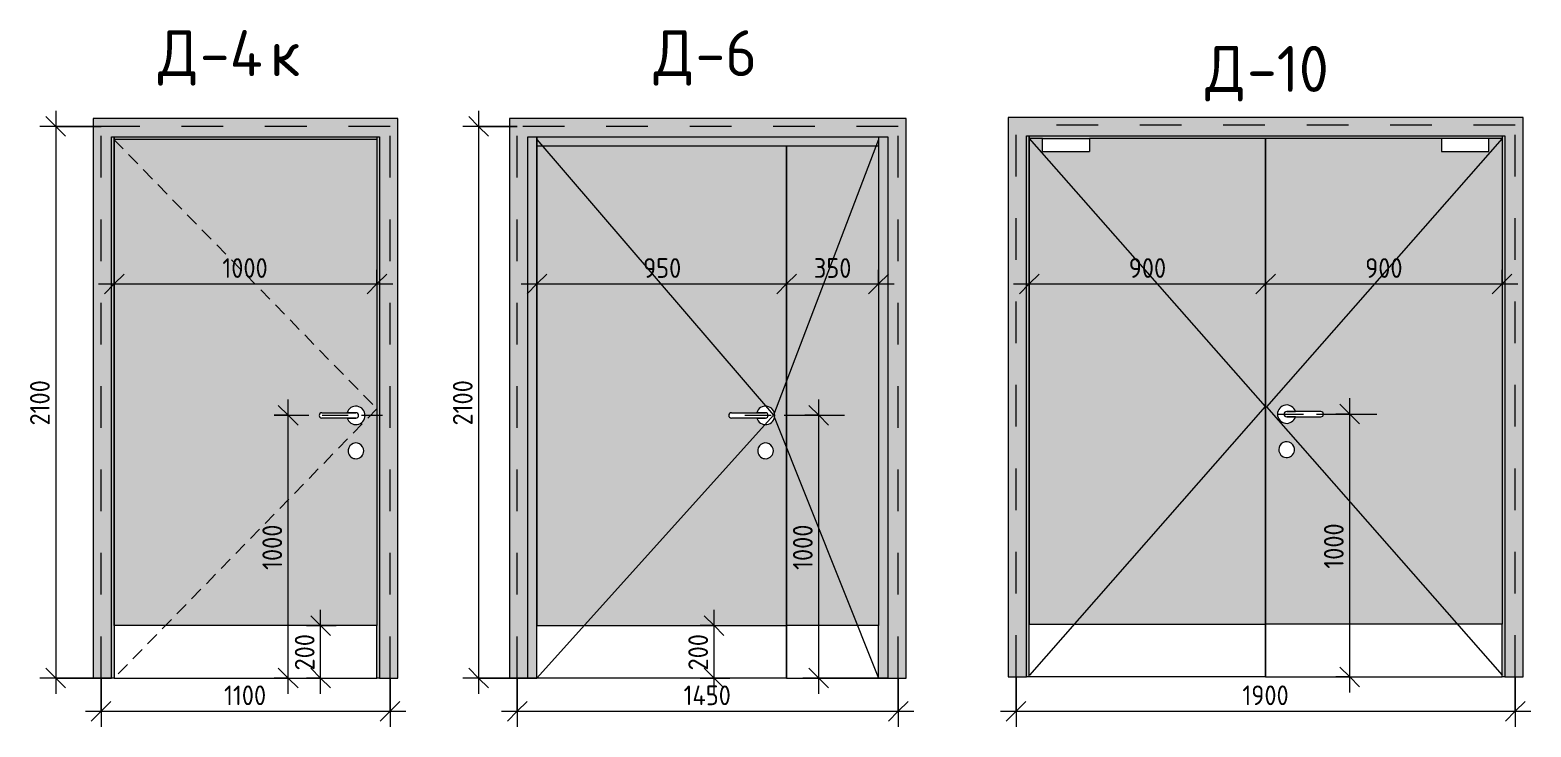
# Model space of a CAD drawing. Header units: millimetres. Extents: x 4250 to 28330, y 3821 to 7744.
# Drawn here: x 9908 to 15622, y 4483 to 7136 of the extents above; entities that cross this region are included whole.
import ezdxf

# ---------------------------------------------------------------- set-up
doc = ezdxf.new("R2010")
doc.units = ezdxf.units.MM
for name, pattern in [('200_ШТРИХ__ш1_п0_6_', [80, 50, -30]), ('ADSK_Штрих_ш2 п1', [150, 100, -50]), ('Штрих', [317.5, 158.75, -158.75])]:
    doc.linetypes.add(name, pattern=pattern)
for name, color, linetype, lineweight in [('A-ANNO-DIMS', 7, 'Continuous', 9), ('A-ANNO-DIMS-50', 7, 'Continuous', 9), ('A-DETL', 7, 'Continuous', 9), ('A-DETL-1', 7, 'ADSK_Штрих_ш2 п1', 9), ('A-DOOR', 7, 'Continuous', 9), ('A-DOOR-1', 7, 'Штрих', 9), ('A-DOOR-2', 7, '200_ШТРИХ__ш1_п0_6_', 9), ('A-DOOR-FRAM', 7, 'Continuous', 9)]:
    doc.layers.add(name, color=color, linetype=linetype, lineweight=lineweight)
doc.layers.add('G-ANNO-TEXT-1', color=7, linetype='Continuous', lineweight=9, true_color=0x3c3c3c)
doc.styles.add('GOST Common', font='GOST_Common.ttf', dxfattribs={"height": 175})
doc.styles.add('ISOCPEUR', font='isocpeur.ttf', dxfattribs={"width": 0.9, "height": 75})
doc.dimstyles.new('ISO-1_5', dxfattribs={"dimscale": 304.8, "dimtxt": 74.698588, "dimasz": 0.246063, "dimexe": 0.19685, "dimexo": 0, "dimgap": 0, "dimtad": 1, "dimdec": 0, "dimrnd": 10, "dimzin": 0, "dimdsep": 46, "dimtxsty": 'ISOCPEUR', "dimblk1": 'OBLIQUE', "dimblk2": 'OBLIQUE', "dimsah": 1, "dimcen": 0.09, "dimdle": 0.19685, "dimazin": 0, "dimtfac": 1, "dimtdec": 4, "dimtix": 1, "dimtmove": 0, "dimatfit": 3, "dimfxl": 1, "dimtvp": 1, "dimtolj": 1, "dimtzin": 0, "dimarcsym": 2})

# ---------------------------------------------------------------- blocks, each defined once
blk = doc.blocks.new('Family - ___-32371886-_Двери_ 2 этаж 12-23')
at = {"layer": 'A-DOOR'}
blk.add_hatch(color=256, dxfattribs=at).paths.add_polyline_path([(14430.8, 4873.4), (14612, 4873.4), (14612, 6723.4), (13942, 6723.4), (13942, 6673.4), (13762, 6673.4), (13762, 6723.4), (13712, 6723.4), (13712, 4873.4)])
h = blk.add_hatch(color=256, dxfattribs=at)
h.paths.add_polyline_path([(15462, 4873.4), (15512, 4873.4), (15512, 6723.4), (15462, 6723.4), (15462, 6673.4), (15282, 6673.4), (15282, 6723.4), (14612, 6723.4), (14612, 4873.4), (15282, 4873.4)])
h.paths.add_polyline_path([(14689.9, 5508.4), (14682.6, 5509.9), (14675.8, 5513.1), (14670.1, 5517.9), (14665.7, 5524), (14663, 5530.9), (14662, 5538.4), (14663, 5545.9), (14665.8, 5552.9), (14670.2, 5559), (14676.1, 5563.8), (14682.9, 5567), (14690.4, 5568.3), (14697.9, 5567.8), (14705.1, 5565.4), (14711.4, 5561.3), (14716.5, 5555.7), (14720.1, 5549), (14721.9, 5541.7), (14721.7, 5534.1), (14719.8, 5526.9), (14716.1, 5520.4), (14710.9, 5515), (14704.5, 5511.1), (14697.4, 5508.8)])
h.paths.add_polyline_path([(14691.5, 5638.4), (14682.5, 5639.7), (14674.2, 5643.2), (14667.1, 5648.8), (14661.6, 5656), (14658.2, 5664.4), (14657, 5673.4), (14658.2, 5682.3), (14661.8, 5690.9), (14668.1, 5698.7), (14674.2, 5703.5), (14682.5, 5707.1), (14692, 5708.3), (14700.5, 5707.3), (14708.9, 5704), (14716.2, 5698.7), (14721.9, 5691.6), (14725.6, 5683.4), (14824.6, 5683), (14827, 5682), (14829.1, 5680.4), (14830.7, 5678.4), (14831.7, 5676), (14832, 5673.4), (14831.7, 5670.8), (14830.7, 5668.4), (14829.1, 5666.3), (14827, 5664.7), (14824.6, 5663.7), (14822, 5663.4), (14725.6, 5663.4), (14721.9, 5655.1), (14716.2, 5648.1), (14708, 5642.3), (14700.5, 5639.4), (14692, 5638.4)])
at = {"layer": 'A-DOOR-FRAM'}
for points in [[(13691.5, 4673.4), (13702, 4673.4), (13702, 6733.4), (15522, 6733.4), (15522, 4673.4), (15592, 4673.4), (15592, 6803.4), (13632, 6803.4), (13632, 4673.4)], [(13712, 4673.4), (13712, 6733.4), (13702, 6733.4), (13702, 4673.4)], [(14612, 6723.4), (15512, 6723.4), (15512, 6733.4), (13712, 6733.4), (13712, 6723.4), (13942, 6723.4)], [(15522, 4673.4), (15522, 6733.4), (15512, 6733.4), (15512, 4673.4)]]:
    blk.add_hatch(color=256, dxfattribs=at).paths.add_polyline_path(points)
at = {"layer": 'A-DOOR'}
for p, q in [((13762, 6723.4), (13712, 6723.4)), ((13712, 4873.4), (13712, 6723.4)), ((13762, 6723.4), (13942, 6723.4)), ((13762, 6673.4), (13762, 6723.4)), ((14612, 6723.4), (13942, 6723.4)), ((13942, 6723.4), (13942, 6673.4)), ((14612, 6723.4), (14612, 4873.4)), ((15282, 6723.4), (14612, 6723.4)), ((14612, 4873.4), (14612, 6723.4)), ((15462, 6723.4), (15282, 6723.4)), ((15282, 6723.4), (15282, 6673.4)), ((15512, 6723.4), (15462, 6723.4)), ((15462, 6673.4), (15462, 6723.4)), ((15512, 6723.4), (15512, 4873.4)), ((13762, 6673.4), (13942, 6673.4)), ((15282, 6673.4), (15462, 6673.4)), ((14822, 5683.4), (14692, 5683.4)), ((14692, 5683.4), (14725.6, 5683.4)), ((14692, 5663.4), (14822, 5663.4)), ((14725.6, 5663.4), (14692, 5663.4)), ((13712, 4873.4), (14612, 4873.4)), ((13712, 4673.4), (13712, 4873.4)), ((14612, 4673.4), (14612, 4873.4)), ((15512, 4873.4), (14612, 4873.4)), ((14612, 4873.4), (14612, 4673.4)), ((15512, 4673.4), (15512, 4873.4)), ((14612, 4673.4), (13712, 4673.4)), ((14612, 4673.4), (15512, 4673.4))]:
    blk.add_line(p, q, dxfattribs=at)
for centre, radius, start, end in [((14692, 5673.4), 35, 16.6015, 180), ((14692, 5673.4), 35, 180, 343.3985), ((14692, 5673.4), 10, 90, 270), ((14692, 5673.4), 10, 90, 270), ((14822, 5673.4), 10, 270, 90), ((14692, 5538.4), 30, 351.8301, 180), ((14692, 5538.4), 30, 180, 351.8301)]:
    blk.add_arc(centre, radius, start, end, dxfattribs=at)
at = {"layer": 'A-DOOR-1'}
for p, q in [((15562, 6773.4), (13662, 6773.4)), ((13662, 4673.4), (13662, 6773.4)), ((15562, 6773.4), (13662, 6773.4)), ((13662, 4673.4), (13662, 6773.4)), ((15562, 4673.4), (15562, 6773.4)), ((15562, 4673.4), (15562, 6773.4))]:
    blk.add_line(p, q, dxfattribs=at)
at = {"layer": 'A-DOOR-FRAM'}
for p, q in [((15592, 6803.4), (13632, 6803.4)), ((13632, 6803.4), (13632, 4673.4)), ((15592, 4673.4), (15592, 6803.4)), ((13702, 4673.4), (13702, 6733.4)), ((13702, 6733.4), (15522, 6733.4)), ((13712, 6723.4), (13712, 6733.4)), ((13712, 6733.4), (13712, 4873.4)), ((13762, 6723.4), (13712, 6723.4)), ((15282, 6723.4), (13942, 6723.4)), ((15512, 6723.4), (15462, 6723.4)), ((15512, 6733.4), (15512, 6723.4)), ((15512, 6733.4), (15512, 4873.4)), ((15522, 6733.4), (15522, 4673.4)), ((13632, 4673.4), (13702, 4673.4)), ((13712, 4673.4), (13702, 4673.4)), ((15522, 4673.4), (15512, 4673.4)), ((15522, 4673.4), (15592, 4673.4))]:
    blk.add_line(p, q, dxfattribs=at)
blk = doc.blocks.new('Family - ___-32407517-_Двери_ 2 этаж 12-23')
at = {"layer": 'A-DOOR'}
h = blk.add_hatch(color=256, dxfattribs=at)
h.paths.add_polyline_path([(11228.9, 4868.8), (11228.9, 6718.8), (10228.9, 6718.8), (10228.9, 4868.8), (10734.4, 4868.8)])
h.paths.add_polyline_path([(11151, 5503.9), (11143.5, 5504.3), (11136.4, 5506.5), (11129.5, 5511), (11124.8, 5515.8), (11120.8, 5523.5), (11119.2, 5529.5), (11119.2, 5537.6), (11120.8, 5544.4), (11124.8, 5551.6), (11129.5, 5556.7), (11135.8, 5560.8), (11143, 5563.2), (11150.5, 5563.7), (11157.9, 5562.4), (11164.8, 5559.2), (11170.6, 5554.4), (11175.1, 5548.3), (11177.9, 5541.3), (11178.9, 5533.8), (11177.9, 5526.3), (11175.2, 5519.4), (11170.8, 5513.3), (11165.1, 5508.5), (11158.3, 5505.3), (11153, 5504.3)])
h.paths.add_polyline_path([(11149.4, 5633.8), (11140.4, 5634.8), (11132, 5638.1), (11124.7, 5643.5), (11119, 5650.5), (11115.3, 5658.8), (11016.3, 5659.1), (11013.9, 5660.1), (11011.8, 5661.7), (11010.2, 5663.8), (11009.2, 5666.2), (11008.9, 5668.8), (11009.2, 5671.4), (11010.2, 5673.8), (11011.8, 5675.9), (11013.9, 5677.4), (11016.3, 5678.4), (11018.9, 5678.8), (11115.3, 5678.8), (11119, 5687.1), (11124.7, 5694.1), (11132, 5699.4), (11140.4, 5702.7), (11151.4, 5703.5), (11158.3, 5702.5), (11166.7, 5698.9), (11173.9, 5693.3), (11179.3, 5686.1), (11182.7, 5677.8), (11183.9, 5668.8), (11182.7, 5659.8), (11179.3, 5651.4), (11173.8, 5644.2), (11166.7, 5638.7), (11157.5, 5635), (11150.3, 5633.9)])
at = {"layer": 'A-DOOR-FRAM'}
for points in [[(11308.9, 4668.8), (11308.9, 6798.8), (10148.9, 6798.8), (10148.9, 4668.8), (10218.9, 4668.8), (10218.9, 6728.8), (11238.9, 6728.8), (11238.9, 4668.8)], [(10228.9, 4668.8), (10228.9, 6728.8), (10218.9, 6728.8), (10218.9, 4668.8)], [(11228.9, 6718.8), (11228.9, 6728.8), (10228.9, 6728.8), (10228.9, 6718.8), (10734.4, 6718.8)], [(11228.9, 4668.8), (11238.9, 4668.8), (11238.9, 6728.8), (11228.9, 6728.8), (11228.9, 4868.8)]]:
    blk.add_hatch(color=256, dxfattribs=at).paths.add_polyline_path(points)
at = {"layer": 'A-DOOR'}
for p, q in [((11228.9, 6718.8), (10228.9, 6718.8)), ((10228.9, 4868.8), (10228.9, 6718.8)), ((11228.9, 6718.8), (11228.9, 4868.8)), ((11018.9, 5678.8), (11148.9, 5678.8)), ((11148.9, 5658.8), (11018.9, 5658.8)), ((11148.9, 5678.8), (11115.3, 5678.8)), ((11115.3, 5658.8), (11148.9, 5658.8)), ((11228.9, 4868.8), (10228.9, 4868.8)), ((10228.9, 4868.8), (10228.9, 4668.8)), ((11228.9, 4668.8), (11228.9, 4868.8)), ((10228.9, 4668.8), (11228.9, 4668.8))]:
    blk.add_line(p, q, dxfattribs=at)
for centre, radius, start, end in [((11018.9, 5668.8), 10, 90, 270), ((11148.9, 5668.8), 35, 0, 163.3985), ((11148.9, 5668.8), 35, 196.6015, 0), ((11148.9, 5668.8), 10, 270, 90), ((11148.9, 5668.8), 10, 270, 90), ((11148.9, 5533.8), 30, 0, 188.1699), ((11148.9, 5533.8), 30, 188.1699, 0)]:
    blk.add_arc(centre, radius, start, end, dxfattribs=at)
at = {"layer": 'A-DOOR-1'}
for p, q in [((11278.9, 6768.8), (10178.9, 6768.8)), ((10178.9, 4668.8), (10178.9, 6768.8)), ((11278.9, 6768.8), (10178.9, 6768.8)), ((10178.9, 4668.8), (10178.9, 6768.8)), ((11278.9, 4668.8), (11278.9, 6768.8)), ((11278.9, 4668.8), (11278.9, 6768.8))]:
    blk.add_line(p, q, dxfattribs=at)
at = {"layer": 'A-DOOR-2'}
for p, q in [((10227.5, 6718.8), (11228.9, 5693.8)), ((11228.9, 5693.8), (10228.9, 4668.8))]:
    blk.add_line(p, q, dxfattribs=at)
at = {"layer": 'A-DOOR-FRAM'}
for p, q in [((11308.9, 6798.8), (10148.9, 6798.8)), ((10148.9, 6798.8), (10148.9, 4668.8)), ((11308.9, 4668.8), (11308.9, 6798.8)), ((10218.9, 4668.8), (10218.9, 6728.8)), ((10218.9, 6728.8), (11238.9, 6728.8)), ((10228.9, 6718.8), (10228.9, 6728.8)), ((10228.9, 6728.8), (10228.9, 4868.8)), ((11228.9, 6718.8), (10228.9, 6718.8)), ((11228.9, 6728.8), (11228.9, 6718.8)), ((11228.9, 6728.8), (11228.9, 4868.8)), ((11238.9, 6728.8), (11238.9, 4668.8)), ((10148.9, 4668.8), (10218.9, 4668.8)), ((10228.9, 4668.8), (10218.9, 4668.8)), ((11238.9, 4668.8), (11228.9, 4668.8)), ((11238.9, 4668.8), (11308.9, 4668.8))]:
    blk.add_line(p, q, dxfattribs=at)
blk = doc.blocks.new('Family - ___-32408647-_Двери_ 2 этаж 12-23')
at = {"layer": 'A-DOOR'}
h = blk.add_hatch(color=256, dxfattribs=at)
h.paths.add_polyline_path([(12788.2, 4868.8), (12788.2, 6693.8), (11838.2, 6693.8), (11838.2, 4868.8), (12213, 4868.8)])
h.paths.add_polyline_path([(12710.3, 5503.9), (12702.8, 5504.3), (12695.7, 5506.5), (12688.8, 5511), (12684.1, 5515.8), (12680.1, 5523.5), (12678.5, 5529.5), (12678.5, 5537.6), (12680.1, 5544.4), (12684.1, 5551.6), (12688.8, 5556.7), (12695.1, 5560.8), (12702.3, 5563.2), (12709.8, 5563.7), (12717.2, 5562.4), (12724.1, 5559.2), (12730, 5554.4), (12734.4, 5548.3), (12737.2, 5541.3), (12738.2, 5533.8), (12737.2, 5526.3), (12734.5, 5519.4), (12730.1, 5513.3), (12724.4, 5508.5), (12717.6, 5505.3), (12712.3, 5504.3)])
h.paths.add_polyline_path([(12708.7, 5633.8), (12699.7, 5634.8), (12691.3, 5638.1), (12684, 5643.5), (12678.3, 5650.5), (12674.6, 5658.8), (12575.6, 5659.1), (12573.2, 5660.1), (12571.1, 5661.7), (12569.5, 5663.8), (12568.5, 5666.2), (12568.2, 5668.8), (12568.5, 5671.4), (12569.5, 5673.8), (12571.1, 5675.9), (12573.2, 5677.4), (12575.6, 5678.4), (12582.6, 5678.8), (12674.6, 5678.8), (12678.3, 5687.1), (12684, 5694.1), (12691.3, 5699.4), (12699.7, 5702.7), (12710.8, 5703.5), (12717.6, 5702.5), (12726, 5698.9), (12733.2, 5693.3), (12738.6, 5686.1), (12742, 5677.8), (12743.2, 5668.8), (12742, 5659.8), (12738.6, 5651.4), (12733.1, 5644.2), (12726, 5638.7), (12715.8, 5634.8), (12710.8, 5634.1)])
blk.add_hatch(color=256, dxfattribs=at).paths.add_polyline_path([(12952.2, 4868.8), (13138.2, 4868.8), (13138.2, 6693.8), (12788.2, 6693.8), (12788.2, 4868.8)])
at = {"layer": 'A-DOOR-FRAM'}
for points in [[(13213.2, 4668.8), (13243.2, 4668.8), (13243.2, 6798.8), (11733.2, 6798.8), (11733.2, 4668.8), (11803.2, 4668.8), (11803.2, 6728.8), (13173.2, 6728.8), (13173.2, 4668.8)], [(11838.2, 4668.8), (11838.2, 6728.8), (11803.2, 6728.8), (11803.2, 4668.8)], [(13138.2, 6693.8), (13138.2, 6728.8), (11838.2, 6728.8), (11838.2, 6693.8), (12788.2, 6693.8)], [(13173.2, 4668.8), (13173.2, 6728.8), (13138.2, 6728.8), (13138.2, 4668.8)]]:
    blk.add_hatch(color=256, dxfattribs=at).paths.add_polyline_path(points)
at = {"layer": 'A-DOOR'}
for p, q in [((12788.2, 6693.8), (11838.2, 6693.8)), ((11838.2, 4868.8), (11838.2, 6693.8)), ((12788.2, 6693.8), (12788.2, 4868.8)), ((13138.2, 6693.8), (12788.2, 6693.8)), ((12788.2, 4868.8), (12788.2, 6693.8)), ((13138.2, 6693.8), (13138.2, 4868.8)), ((12578.2, 5678.8), (12708.2, 5678.8)), ((12708.2, 5658.8), (12578.2, 5658.8)), ((12708.2, 5678.8), (12674.6, 5678.8)), ((12674.6, 5658.8), (12708.2, 5658.8)), ((11838.2, 4868.8), (12788.2, 4868.8)), ((11838.2, 4668.8), (11838.2, 4868.8)), ((12788.2, 4668.8), (12788.2, 4868.8)), ((13138.2, 4868.8), (12788.2, 4868.8)), ((12788.2, 4868.8), (12788.2, 4668.8)), ((13138.2, 4668.8), (13138.2, 4868.8)), ((12788.2, 4668.8), (11838.2, 4668.8)), ((12788.2, 4668.8), (13138.2, 4668.8))]:
    blk.add_line(p, q, dxfattribs=at)
for centre, radius, start, end in [((12578.2, 5668.8), 10, 90, 270), ((12708.2, 5668.8), 35, 0, 163.3985), ((12708.2, 5668.8), 35, 196.6015, 0), ((12708.2, 5668.8), 10, 270, 90), ((12708.2, 5668.8), 10, 270, 90), ((12708.2, 5533.8), 30, 0, 188.1699), ((12708.2, 5533.8), 30, 188.1699, 0)]:
    blk.add_arc(centre, radius, start, end, dxfattribs=at)
at = {"layer": 'A-DOOR-1'}
for p, q in [((13213.2, 6768.8), (11763.2, 6768.8)), ((11763.2, 4668.8), (11763.2, 6768.8)), ((13213.2, 6768.8), (11763.2, 6768.8)), ((11763.2, 4668.8), (11763.2, 6768.8)), ((13213.2, 4668.8), (13213.2, 6768.8)), ((13213.2, 4668.8), (13213.2, 6768.8))]:
    blk.add_line(p, q, dxfattribs=at)
at = {"layer": 'A-DOOR-FRAM'}
for p, q in [((13243.2, 6798.8), (11733.2, 6798.8)), ((11733.2, 6798.8), (11733.2, 4668.8)), ((13243.2, 4668.8), (13243.2, 6798.8)), ((11803.2, 4668.8), (11803.2, 6728.8)), ((11803.2, 6728.8), (13173.2, 6728.8)), ((11838.2, 6693.8), (11838.2, 6728.8)), ((11838.2, 6728.8), (11838.2, 4868.8)), ((13138.2, 6693.8), (11838.2, 6693.8)), ((13138.2, 6728.8), (13138.2, 6693.8)), ((13138.2, 6728.8), (13138.2, 4868.8)), ((13173.2, 6728.8), (13173.2, 4668.8)), ((11733.2, 4668.8), (11803.2, 4668.8)), ((11838.2, 4668.8), (11803.2, 4668.8)), ((13173.2, 4668.8), (13138.2, 4668.8)), ((13173.2, 4668.8), (13243.2, 4668.8))]:
    blk.add_line(p, q, dxfattribs=at)
blk = doc.blocks.new('DIMBLOCK17-_Двери_ 2 этаж 12-23')
at = {"layer": 'A-ANNO-DIMS-50'}
for p, q in [((13662, 4673.4), (13662, 4482.6)), ((13662, 4542.6), (13662, 4673.4)), ((15562, 4673.4), (15562, 4482.6)), ((15562, 4542.6), (15562, 4673.4)), ((13602, 4542.6), (15622, 4542.6))]:
    blk.add_line(p, q, dxfattribs=at)
at = {"layer": 'A-ANNO-DIMS-50', "lineweight": 20}
for p, q in [((13662, 4542.6), (13699.5, 4580.1)), ((15562, 4542.6), (15599.5, 4580.1)), ((13662, 4542.6), (13624.5, 4505.1)), ((15562, 4542.6), (15524.5, 4505.1))]:
    blk.add_line(p, q, dxfattribs=at)
at = {"layer": 'A-ANNO-DIMS-50', "color": 0, "insert": (14523.7, 4640.6), "char_height": 75, "width": 212.029, "attachment_point": 1, "line_spacing_factor": 1.149209, "style": 'ISOCPEUR'}
blk.add_mtext('1900', dxfattribs=at)
blk = doc.blocks.new('_Oblique')
at = {"color": 0, "linetype": 'ByBlock', "lineweight": -2}
blk.add_line((-0.5, -0.5), (0.5, 0.5), dxfattribs=at)
blk = doc.blocks.new('DIMBLOCK18-_Двери_ 2 этаж 12-23')
at = {"layer": 'A-ANNO-DIMS-50'}
for p, q in [((13712, 6222.3), (13712, 6109.3)), ((13712, 6169.3), (13712, 6222.3)), ((14612, 6222.3), (14612, 6109.3)), ((14612, 6169.3), (14612, 6222.3)), ((13652, 6169.3), (14612, 6169.3))]:
    blk.add_line(p, q, dxfattribs=at)
at = {"layer": 'A-ANNO-DIMS-50', "lineweight": 20}
for p, q in [((13712, 6169.3), (13749.5, 6206.8)), ((14612, 6169.3), (14649.5, 6206.8)), ((13712, 6169.3), (13674.5, 6131.8)), ((14612, 6169.3), (14574.5, 6131.8))]:
    blk.add_line(p, q, dxfattribs=at)
at = {"layer": 'A-ANNO-DIMS-50', "color": 0, "insert": (14090.9, 6267.3), "char_height": 75, "width": 170.658, "attachment_point": 1, "line_spacing_factor": 1.149209, "style": 'ISOCPEUR'}
blk.add_mtext('900', dxfattribs=at)
blk = doc.blocks.new('DIMBLOCK19-_Двери_ 2 этаж 12-23')
at = {"layer": 'A-ANNO-DIMS-50'}
for p, q in [((14612, 6222.3), (14612, 6109.3)), ((14612, 6169.3), (14612, 6222.3)), ((15512, 6222.3), (15512, 6109.3)), ((15512, 6169.3), (15512, 6222.3)), ((14612, 6169.3), (15572, 6169.3))]:
    blk.add_line(p, q, dxfattribs=at)
at = {"layer": 'A-ANNO-DIMS-50', "lineweight": 20}
for p, q in [((14612, 6169.3), (14649.5, 6206.8)), ((15512, 6169.3), (15549.5, 6206.8)), ((14612, 6169.3), (14574.5, 6131.8)), ((15512, 6169.3), (15474.5, 6131.8))]:
    blk.add_line(p, q, dxfattribs=at)
at = {"layer": 'A-ANNO-DIMS-50', "color": 0, "insert": (14990.9, 6267.3), "char_height": 75, "width": 170.658, "attachment_point": 1, "line_spacing_factor": 1.149209, "style": 'ISOCPEUR'}
blk.add_mtext('900', dxfattribs=at)
blk = doc.blocks.new('DIMBLOCK20-_Двери_ 2 этаж 12-23')
at = {"layer": 'A-ANNO-DIMS-50'}
for p, q in [((14932, 4613.4), (14932, 5733.8)), ((14879, 5673.8), (14992, 5673.8)), ((14932, 5673.8), (14879, 5673.8)), ((14879, 4673.4), (14992, 4673.4)), ((14932, 4673.4), (14879, 4673.4))]:
    blk.add_line(p, q, dxfattribs=at)
at = {"layer": 'A-ANNO-DIMS-50', "lineweight": 20}
for p, q in [((14932, 5673.8), (14894.5, 5711.3)), ((14932, 5673.8), (14969.5, 5636.3)), ((14932, 4673.4), (14894.5, 4710.9)), ((14932, 4673.4), (14969.5, 4635.9))]:
    blk.add_line(p, q, dxfattribs=at)
at = {"layer": 'A-ANNO-DIMS-50', "color": 0, "insert": (14834, 5085.2), "char_height": 75, "width": 212.029, "attachment_point": 1, "rotation": 90, "line_spacing_factor": 1.149209, "style": 'ISOCPEUR'}
blk.add_mtext('1000', dxfattribs=at)
blk = doc.blocks.new('DIMBLOCK34-_Двери_ 2 этаж 12-23')
at = {"layer": 'A-ANNO-DIMS-50', "lineweight": 20}
for p, q in [((10006.2, 6768.8), (9968.7, 6806.3)), ((10006.2, 6768.8), (10043.7, 6731.3)), ((10006.2, 4668.8), (9968.7, 4706.3)), ((10006.2, 4668.8), (10043.7, 4631.3))]:
    blk.add_line(p, q, dxfattribs=at)
at = {"layer": 'A-ANNO-DIMS-50'}
for p, q in [((10006.2, 6828.8), (10006.2, 4608.8)), ((10178.9, 6768.8), (9946.2, 6768.8)), ((10006.2, 6768.8), (10178.9, 6768.8)), ((10218.9, 4668.8), (9946.2, 4668.8)), ((10006.2, 4668.8), (10218.9, 4668.8))]:
    blk.add_line(p, q, dxfattribs=at)
at = {"layer": 'A-ANNO-DIMS-50', "color": 0, "insert": (9908.3, 5630.4), "char_height": 75, "width": 212.029, "attachment_point": 1, "rotation": 90, "line_spacing_factor": 1.149209, "style": 'ISOCPEUR'}
blk.add_mtext('2100', dxfattribs=at)
blk = doc.blocks.new('DIMBLOCK35-_Двери_ 2 этаж 12-23')
at = {"layer": 'A-ANNO-DIMS-50'}
for p, q in [((10178.9, 4668.8), (10178.9, 4482.6)), ((10178.9, 4542.6), (10178.9, 4668.8)), ((11278.9, 4668.8), (11278.9, 4482.6)), ((11278.9, 4542.6), (11278.9, 4668.8)), ((10118.9, 4542.6), (11338.9, 4542.6))]:
    blk.add_line(p, q, dxfattribs=at)
at = {"layer": 'A-ANNO-DIMS-50', "lineweight": 20}
for p, q in [((10178.9, 4542.6), (10216.4, 4580.1)), ((11278.9, 4542.6), (11316.4, 4580.1)), ((10178.9, 4542.6), (10141.4, 4505.1)), ((11278.9, 4542.6), (11241.4, 4505.1))]:
    blk.add_line(p, q, dxfattribs=at)
at = {"layer": 'A-ANNO-DIMS-50', "color": 0, "insert": (10647, 4640.6), "char_height": 75, "width": 196.515, "attachment_point": 1, "line_spacing_factor": 1.149209, "style": 'ISOCPEUR'}
blk.add_mtext('1100', dxfattribs=at)
blk = doc.blocks.new('DIMBLOCK36-_Двери_ 2 этаж 12-23')
at = {"layer": 'A-ANNO-DIMS-50'}
for p, q in [((11014.3, 4608.8), (11014.3, 4928.8)), ((10961.3, 4868.8), (11074.3, 4868.8)), ((11014.3, 4868.8), (10961.3, 4868.8)), ((10961.3, 4668.8), (11074.3, 4668.8)), ((11014.3, 4668.8), (10961.3, 4668.8))]:
    blk.add_line(p, q, dxfattribs=at)
at = {"layer": 'A-ANNO-DIMS-50', "lineweight": 20}
for p, q in [((11014.3, 4868.8), (10976.8, 4906.3)), ((11014.3, 4868.8), (11051.8, 4831.3)), ((11014.3, 4668.8), (10976.8, 4706.3)), ((11014.3, 4668.8), (11051.8, 4631.3))]:
    blk.add_line(p, q, dxfattribs=at)
at = {"layer": 'A-ANNO-DIMS-50', "color": 0, "insert": (10916.3, 4697.7), "char_height": 75, "width": 170.658, "attachment_point": 1, "rotation": 90, "line_spacing_factor": 1.149209, "style": 'ISOCPEUR'}
blk.add_mtext('200', dxfattribs=at)
blk = doc.blocks.new('DIMBLOCK37-_Двери_ 2 этаж 12-23')
at = {"layer": 'A-ANNO-DIMS-50'}
for p, q in [((10890.9, 4608.8), (10890.9, 5729.2)), ((10837.8, 5669.2), (10950.9, 5669.2)), ((10890.9, 5669.2), (10837.8, 5669.2)), ((10837.8, 4668.8), (10950.9, 4668.8)), ((10890.9, 4668.8), (10837.8, 4668.8))]:
    blk.add_line(p, q, dxfattribs=at)
at = {"layer": 'A-ANNO-DIMS-50', "lineweight": 20}
for p, q in [((10890.9, 5669.2), (10853.4, 5706.7)), ((10890.9, 5669.2), (10928.4, 5631.7)), ((10890.9, 4668.8), (10853.4, 4706.3)), ((10890.9, 4668.8), (10928.4, 4631.3))]:
    blk.add_line(p, q, dxfattribs=at)
at = {"layer": 'A-ANNO-DIMS-50', "color": 0, "insert": (10792.9, 5080.6), "char_height": 75, "width": 212.029, "attachment_point": 1, "rotation": 90, "line_spacing_factor": 1.149209, "style": 'ISOCPEUR'}
blk.add_mtext('1000', dxfattribs=at)
blk = doc.blocks.new('DIMBLOCK38-_Двери_ 2 этаж 12-23')
at = {"layer": 'A-ANNO-DIMS-50'}
for p, q in [((12910.6, 4608.8), (12910.6, 5729.2)), ((12857.5, 5669.2), (12970.6, 5669.2)), ((12910.6, 5669.2), (12857.5, 5669.2)), ((13173.2, 4668.8), (12850.6, 4668.8)), ((12910.6, 4668.8), (13173.2, 4668.8))]:
    blk.add_line(p, q, dxfattribs=at)
at = {"layer": 'A-ANNO-DIMS-50', "lineweight": 20}
for p, q in [((12910.6, 5669.2), (12873.1, 5706.7)), ((12910.6, 5669.2), (12948.1, 5631.7)), ((12910.6, 4668.8), (12873.1, 4706.3)), ((12910.6, 4668.8), (12948.1, 4631.3))]:
    blk.add_line(p, q, dxfattribs=at)
at = {"layer": 'A-ANNO-DIMS-50', "color": 0, "insert": (12812.6, 5080.6), "char_height": 75, "width": 212.029, "attachment_point": 1, "rotation": 90, "line_spacing_factor": 1.149209, "style": 'ISOCPEUR'}
blk.add_mtext('1000', dxfattribs=at)
blk = doc.blocks.new('DIMBLOCK39-_Двери_ 2 этаж 12-23')
at = {"layer": 'A-ANNO-DIMS-50'}
for p, q in [((12512.2, 4608.8), (12512.2, 4928.8)), ((12459.2, 4868.8), (12572.2, 4868.8)), ((12512.2, 4868.8), (12459.2, 4868.8)), ((12459.2, 4668.8), (12572.2, 4668.8)), ((12512.2, 4668.8), (12459.2, 4668.8))]:
    blk.add_line(p, q, dxfattribs=at)
at = {"layer": 'A-ANNO-DIMS-50', "lineweight": 20}
for p, q in [((12512.2, 4868.8), (12474.7, 4906.3)), ((12512.2, 4868.8), (12549.7, 4831.3)), ((12512.2, 4668.8), (12474.7, 4706.3)), ((12512.2, 4668.8), (12549.7, 4631.3))]:
    blk.add_line(p, q, dxfattribs=at)
at = {"layer": 'A-ANNO-DIMS-50', "color": 0, "insert": (12414.2, 4697.7), "char_height": 75, "width": 170.658, "attachment_point": 1, "rotation": 90, "line_spacing_factor": 1.149209, "style": 'ISOCPEUR'}
blk.add_mtext('200', dxfattribs=at)
blk = doc.blocks.new('DIMBLOCK40-_Двери_ 2 этаж 12-23')
at = {"layer": 'A-ANNO-DIMS-50', "lineweight": 20}
for p, q in [((11615.9, 6768.8), (11578.4, 6806.3)), ((11615.9, 6768.8), (11653.4, 6731.3)), ((11615.9, 4668.8), (11578.4, 4706.3)), ((11615.9, 4668.8), (11653.4, 4631.3))]:
    blk.add_line(p, q, dxfattribs=at)
at = {"layer": 'A-ANNO-DIMS-50'}
for p, q in [((11615.9, 6828.8), (11615.9, 4608.8)), ((11763.2, 6768.8), (11555.9, 6768.8)), ((11615.9, 6768.8), (11763.2, 6768.8)), ((11838.2, 4668.8), (11555.9, 4668.8)), ((11615.9, 4668.8), (11838.2, 4668.8))]:
    blk.add_line(p, q, dxfattribs=at)
at = {"layer": 'A-ANNO-DIMS-50', "color": 0, "insert": (11518, 5630.4), "char_height": 75, "width": 212.029, "attachment_point": 1, "rotation": 90, "line_spacing_factor": 1.149209, "style": 'ISOCPEUR'}
blk.add_mtext('2100', dxfattribs=at)
blk = doc.blocks.new('DIMBLOCK41-_Двери_ 2 этаж 12-23')
at = {"layer": 'A-ANNO-DIMS-50'}
for p, q in [((11763.2, 4668.8), (11763.2, 4482.6)), ((11763.2, 4542.6), (11763.2, 4668.8)), ((13213.2, 4668.8), (13213.2, 4482.6)), ((13213.2, 4542.6), (13213.2, 4668.8)), ((11703.2, 4542.6), (13273.2, 4542.6))]:
    blk.add_line(p, q, dxfattribs=at)
at = {"layer": 'A-ANNO-DIMS-50', "lineweight": 20}
for p, q in [((11763.2, 4542.6), (11800.7, 4580.1)), ((13213.2, 4542.6), (13250.7, 4580.1)), ((11763.2, 4542.6), (11725.7, 4505.1)), ((13213.2, 4542.6), (13175.7, 4505.1))]:
    blk.add_line(p, q, dxfattribs=at)
at = {"layer": 'A-ANNO-DIMS-50', "color": 0, "insert": (12396.2, 4640.6), "char_height": 75, "width": 220.648, "attachment_point": 1, "line_spacing_factor": 1.149209, "style": 'ISOCPEUR'}
blk.add_mtext('1450', dxfattribs=at)
blk = doc.blocks.new('DIMBLOCK42-_Двери_ 2 этаж 12-23')
at = {"layer": 'A-ANNO-DIMS-50'}
for p, q in [((11838.2, 6222.3), (11838.2, 6109.3)), ((11838.2, 6169.3), (11838.2, 6222.3)), ((12788.2, 6222.3), (12788.2, 6109.3)), ((12788.2, 6169.3), (12788.2, 6222.3)), ((11778.2, 6169.3), (12788.2, 6169.3))]:
    blk.add_line(p, q, dxfattribs=at)
at = {"layer": 'A-ANNO-DIMS-50', "lineweight": 20}
for p, q in [((11838.2, 6169.3), (11875.7, 6206.8)), ((12788.2, 6169.3), (12825.7, 6206.8)), ((11838.2, 6169.3), (11800.7, 6131.8)), ((12788.2, 6169.3), (12750.7, 6131.8))]:
    blk.add_line(p, q, dxfattribs=at)
at = {"layer": 'A-ANNO-DIMS-50', "color": 0, "insert": (12242.1, 6267.3), "char_height": 75, "width": 170.658, "attachment_point": 1, "line_spacing_factor": 1.149209, "style": 'ISOCPEUR'}
blk.add_mtext('950', dxfattribs=at)
blk = doc.blocks.new('DIMBLOCK43-_Двери_ 2 этаж 12-23')
at = {"layer": 'A-ANNO-DIMS-50'}
for p, q in [((12788.2, 6222.3), (12788.2, 6109.3)), ((12788.2, 6169.3), (12788.2, 6222.3)), ((13138.2, 6222.3), (13138.2, 6109.3)), ((13138.2, 6169.3), (13138.2, 6222.3)), ((12788.2, 6169.3), (13198.2, 6169.3))]:
    blk.add_line(p, q, dxfattribs=at)
at = {"layer": 'A-ANNO-DIMS-50', "lineweight": 20}
for p, q in [((12788.2, 6169.3), (12825.7, 6206.8)), ((13138.2, 6169.3), (13175.7, 6206.8)), ((12788.2, 6169.3), (12750.7, 6131.8)), ((13138.2, 6169.3), (13100.7, 6131.8))]:
    blk.add_line(p, q, dxfattribs=at)
at = {"layer": 'A-ANNO-DIMS-50', "color": 0, "insert": (12892.1, 6267.3), "char_height": 75, "width": 170.658, "attachment_point": 1, "line_spacing_factor": 1.149209, "style": 'ISOCPEUR'}
blk.add_mtext('350', dxfattribs=at)
blk = doc.blocks.new('DIMBLOCK45-_Двери_ 2 этаж 12-23')
at = {"layer": 'A-ANNO-DIMS-50'}
for p, q in [((10228.9, 6222.3), (10228.9, 6109.3)), ((10228.9, 6169.3), (10228.9, 6222.3)), ((11228.9, 6222.3), (11228.9, 6109.3)), ((11228.9, 6169.3), (11228.9, 6222.3)), ((10168.9, 6169.3), (11288.9, 6169.3))]:
    blk.add_line(p, q, dxfattribs=at)
at = {"layer": 'A-ANNO-DIMS-50', "lineweight": 20}
for p, q in [((10228.9, 6169.3), (10266.4, 6206.8)), ((11228.9, 6169.3), (11266.4, 6206.8)), ((10228.9, 6169.3), (10191.4, 6131.8)), ((11228.9, 6169.3), (11191.4, 6131.8))]:
    blk.add_line(p, q, dxfattribs=at)
at = {"layer": 'A-ANNO-DIMS-50', "color": 0, "insert": (10640.5, 6267.3), "char_height": 75, "width": 212.029, "attachment_point": 1, "line_spacing_factor": 1.149209, "style": 'ISOCPEUR'}
blk.add_mtext('1000', dxfattribs=at)

msp = doc.modelspace()

# ---------------------------------------------------------------- linework, layer by layer
at = {"layer": 'A-DETL'}
for p, q in [((11838.2, 6718.8), (12738.2, 5669.2)), ((13138.2, 6718.8), (12738.2, 5669.2)), ((13712, 6723.4), (14610.1, 5702.1)), ((15512, 6723.4), (14614.7, 5701.4)), ((12738.2, 5669.2), (11838.2, 4668.8)), ((12738.2, 5669.2), (13138.2, 4668.8)), ((14610.1, 5702.1), (13712.8, 4680.1)), ((14614.7, 5701.4), (15512, 4679.5))]:
    msp.add_line(p, q, dxfattribs=at)
at = {"layer": 'A-DETL-1'}
for p, q in [((10869.8, 5669.2), (11249.8, 5669.2)), ((12629.1, 5669.2), (13009.1, 5669.2)), ((14655.7, 5673.8), (15035.7, 5673.8))]:
    msp.add_line(p, q, dxfattribs=at)

# ---------------------------------------------------------------- block references
at = {"layer": 'A-DOOR'}
for name in ['Family - ___-32371886-_Двери_ 2 этаж 12-23', 'Family - ___-32407517-_Двери_ 2 этаж 12-23', 'Family - ___-32408647-_Двери_ 2 этаж 12-23']:
    msp.add_blockref(name, (0, 0), dxfattribs=at)

# ---------------------------------------------------------------- texts
at = {"layer": 'G-ANNO-TEXT-1', "char_height": 175, "attachment_point": 1, "style": 'GOST Common'}
for s, insert, width in [('\\fGOST Common|b0|i0|c204|p34|;Д', (10395.9, 7135.2), 192.405), ('-4', (10554.7, 7135.2), 324.683), ('\\fGOST Common|b0|i0|c204|p34|;Д', (12282.5, 7135.2), 192.405), ('-6', (12441.2, 7135.2), 304.641), ('\\fGOST Common|b0|i0|c204|p34|;к', (10822.6, 7135.2), 152.321), ('\\fGOST Common|b0|i0|c204|p34|;Д', (14382.2, 7075.2), 192.405), ('-10', (14540.9, 7075.2), 408.861)]:
    msp.add_mtext(s, dxfattribs=dict(at, insert=insert, width=width))

# ---------------------------------------------------------------- dimensions: what is measured, and where the dimension line sits
at = {"layer": 'A-ANNO-DIMS'}
for base, p1, p2, override, picture, middle in [((10006.2, 4668.8), (10178.9, 6768.8), (10218.9, 4668.8), {"dimpost": '<>', "dimfxl": 2100.380918}, 'DIMBLOCK34-_Двери_ 2 этаж 12-23', (9968.7, 5718.8)), ((11615.9, 4668.8), (11763.2, 6768.8), (11838.2, 4668.8), {"dimpost": '<>', "dimfxl": 2101.338859}, 'DIMBLOCK40-_Двери_ 2 этаж 12-23', (11578.4, 5718.8)), ((10890.9, 5669.2), (10837.8, 4668.8), (10837.8, 5669.2), {"dimpost": '<>', "dimfxl": 1000.415643}, 'DIMBLOCK37-_Двери_ 2 этаж 12-23', (10853.4, 5169)), ((12910.6, 5669.2), (13173.2, 4668.8), (12857.5, 5669.2), {"dimpost": '<>', "dimfxl": 1049.028883}, 'DIMBLOCK38-_Двери_ 2 этаж 12-23', (12873.1, 5169)), ((14932, 5673.8), (14879, 4673.4), (14879, 5673.8), {"dimpost": '<>', "dimfxl": 1000.415643}, 'DIMBLOCK20-_Двери_ 2 этаж 12-23', (14894.5, 5173.6)), ((11014.3, 4868.8), (10961.3, 4668.8), (10961.3, 4868.8), {"dimpost": '<>', "dimfxl": 200}, 'DIMBLOCK36-_Двери_ 2 этаж 12-23', (10976.8, 4768.8)), ((12512.2, 4868.8), (12459.2, 4668.8), (12459.2, 4868.8), {"dimpost": '<>', "dimfxl": 200}, 'DIMBLOCK39-_Двери_ 2 этаж 12-23', (12474.7, 4768.8))]:
    dim = msp.add_linear_dim(base=base, p1=p1, p2=p2, angle=90, dimstyle='ISO-1_5', override=override, dxfattribs=at)
    dim.commit()
    dim.dimension.update_dxf_attribs({"geometry": picture, "text_midpoint": middle})
for base, p1, p2, override, picture, middle in [((11228.9, 6169.3), (10228.9, 6222.3), (11228.9, 6222.3), {"dimpost": '<>', "dimfxl": 1000}, 'DIMBLOCK45-_Двери_ 2 этаж 12-23', (10728.9, 6206.8)), ((12788.2, 6169.3), (11838.2, 6222.3), (12788.2, 6222.3), {"dimpost": '<>', "dimfxl": 950}, 'DIMBLOCK42-_Двери_ 2 этаж 12-23', (12313.2, 6206.8)), ((13138.2, 6169.3), (12788.2, 6222.3), (13138.2, 6222.3), {"dimpost": '<>', "dimfxl": 350}, 'DIMBLOCK43-_Двери_ 2 этаж 12-23', (12963.2, 6206.8)), ((14612, 6169.3), (13712, 6222.3), (14612, 6222.3), {"dimpost": '<>', "dimfxl": 900}, 'DIMBLOCK18-_Двери_ 2 этаж 12-23', (14162, 6206.8)), ((15512, 6169.3), (14612, 6222.3), (15512, 6222.3), {"dimpost": '<>', "dimfxl": 900}, 'DIMBLOCK19-_Двери_ 2 этаж 12-23', (15062, 6206.8)), ((11278.9, 4542.6), (10178.9, 4668.8), (11278.9, 4668.8), {"dimpost": '<>', "dimfxl": 1100}, 'DIMBLOCK35-_Двери_ 2 этаж 12-23', (10728.9, 4580.1)), ((13213.2, 4542.6), (11763.2, 4668.8), (13213.2, 4668.8), {"dimpost": '<>', "dimfxl": 1450}, 'DIMBLOCK41-_Двери_ 2 этаж 12-23', (12488.2, 4580.1)), ((15562, 4542.6), (13662, 4673.4), (15562, 4673.4), {"dimpost": '<>', "dimfxl": 1900}, 'DIMBLOCK17-_Двери_ 2 этаж 12-23', (14612, 4580.1))]:
    dim = msp.add_linear_dim(base=base, p1=p1, p2=p2, dimstyle='ISO-1_5', override=override, dxfattribs=at)
    dim.commit()
    dim.dimension.update_dxf_attribs({"geometry": picture, "text_midpoint": middle})

doc.saveas('drawing.dxf')
